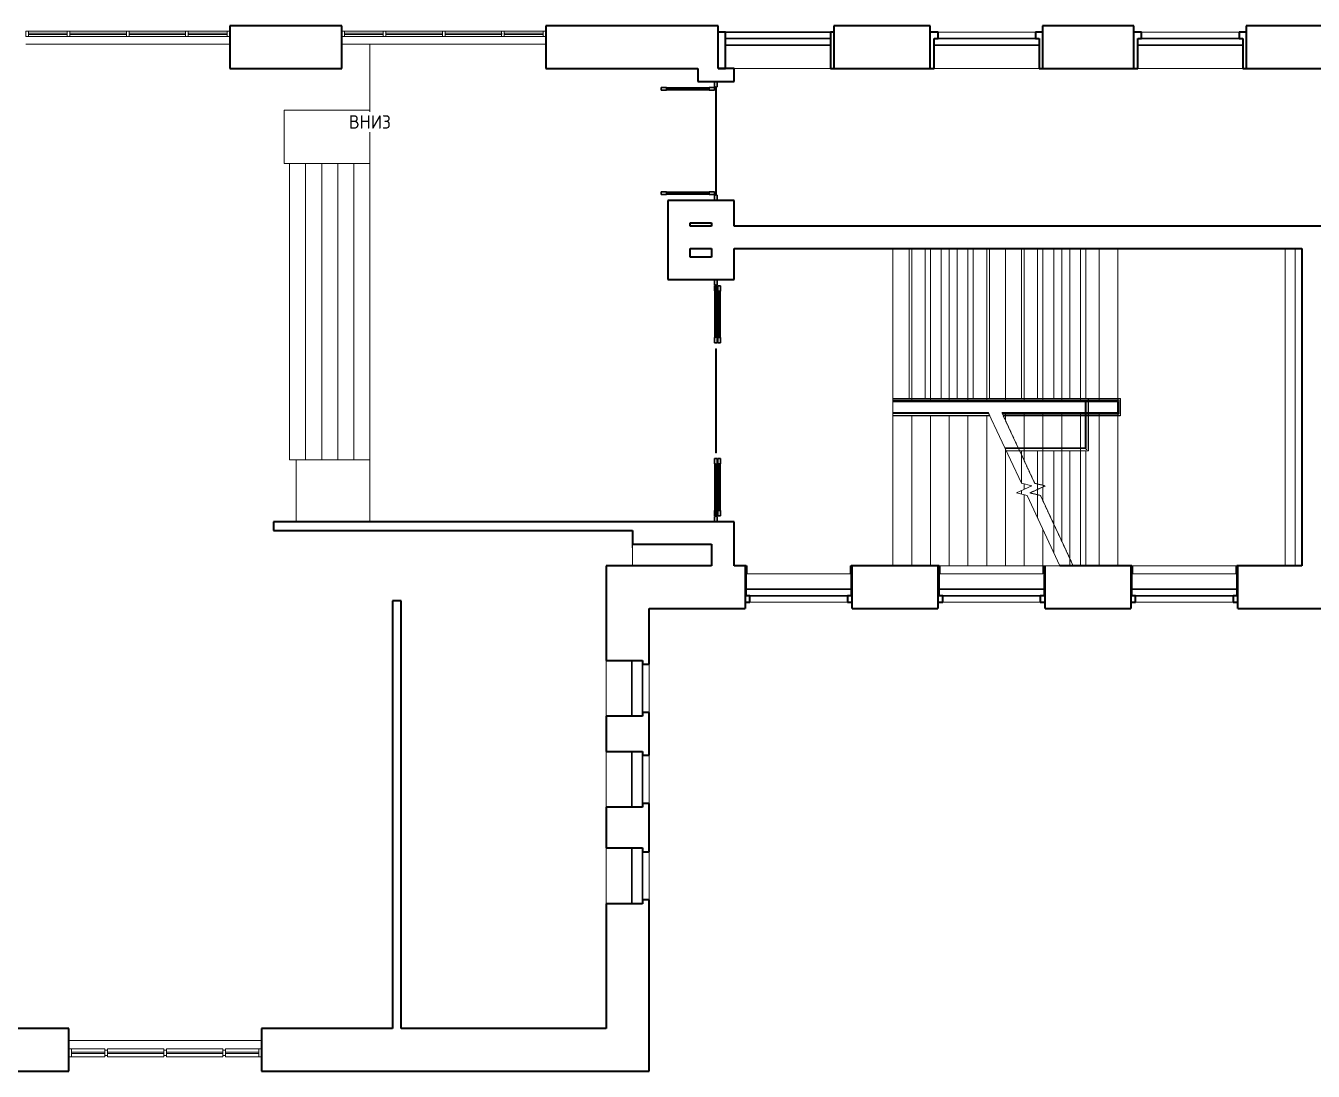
# Model space of a CAD drawing. Header units: millimetres. Extents: x -24 to 373619, y 275 to 149465.
# Drawn here: x 208514 to 232551, y 26875 to 46395 of the extents above; entities that cross this region are included whole.
import ezdxf

# ---------------------------------------------------------------- set-up
doc = ezdxf.new("R2010")
doc.units = ezdxf.units.MM
doc.linetypes.add('ADSK_Сверху', pattern=[4.5, 3, -1.5])
for name, color, linetype, lineweight in [('Двери', 7, 'Continuous', 18), ('Импосты витража', 7, 'Continuous', 18), ('Каркас_Импост', 7, 'Continuous', 30), ('Лестницы', 7, 'Continuous', 18), ('Ограждение', 7, 'Continuous', 18), ('Окна', 7, 'Continuous', 18), ('Остекление', 7, 'Continuous', 30), ('Пандус', 7, 'Continuous', 18), ('Панели витража', 7, 'Continuous', 18), ('Перекрытия', 7, 'Continuous', 18), ('Поручни', 7, 'Continuous', 18), ('Стены', 7, 'Continuous', 18), ('Стены разрез', 7, 'Continuous', 40), ('Текст ВНИЗ', 7, 'Continuous', 18)]:
    doc.layers.add(name, color=color, linetype=linetype, lineweight=lineweight)
doc.styles.add('GOST Common', font='GOST Common.ttf', dxfattribs={"height": 250})

# ---------------------------------------------------------------- blocks, each defined once
blk = doc.blocks.new('Ограждение - Ограждение-254460-001_Весь этаж')
at = {"layer": 'Ограждение', "linetype": 'ADSK_Сверху'}
for p, q in [((224705, 39384), (224705, 39434)), ((228955, 39434), (224705, 39434)), ((224705, 39389), (224705, 39429)), ((228950, 39429), (224705, 39429)), ((228950, 39118), (228950, 39429)), ((228955, 39113), (228955, 39434)), ((224705, 39374), (224705, 39404)), ((228925, 39404), (224705, 39404)), ((228910, 39389), (224705, 39389)), ((228905, 39384), (224705, 39384)), ((228895, 39374), (224705, 39374)), ((228895, 39173), (228895, 39374)), ((228905, 39163), (228905, 39384)), ((228910, 39158), (228910, 39389)), ((228925, 39143), (228925, 39404)), ((226740, 39173), (228895, 39173)), ((226741, 39163), (228905, 39163)), ((226743, 39158), (228910, 39158)), ((226750, 39143), (228925, 39143)), ((226762, 39118), (228905, 39118)), ((226764, 39113), (228905, 39113)), ((228905, 39118), (228950, 39118)), ((228905, 39113), (228955, 39113))]:
    blk.add_line(p, q, dxfattribs=at)
at = {"layer": 'Поручни'}
for p, q in [((224705, 39173), (226490, 39173)), ((224705, 39158), (224705, 39173)), ((224705, 39158), (226493, 39158)), ((224705, 39118), (224705, 39158)), ((224705, 39113), (224705, 39118)), ((224705, 39118), (226512, 39118)), ((224705, 39113), (226514, 39113)), ((226490, 39164), (226490, 39173)), ((226490, 39164), (226490, 39173)), ((226493, 39158), (226490, 39164)), ((226493, 39158), (226490, 39164)), ((226512, 39118), (226493, 39158)), ((226512, 39118), (226493, 39158)), ((226512, 39118), (226493, 39158)), ((226514, 39113), (226512, 39118))]:
    blk.add_line(p, q, dxfattribs=at)
blk = doc.blocks.new('Ограждение - Ограждение-254482-001_Весь этаж')
at = {"layer": 'Поручни'}
for p, q in [((224705, 39429), (224705, 39434)), ((228355, 39434), (224705, 39434)), ((224705, 39389), (224705, 39429)), ((228350, 39429), (224705, 39429)), ((228350, 38461), (228350, 39429)), ((228355, 38456), (228355, 39434)), ((224705, 39374), (224705, 39389)), ((228310, 39389), (224705, 39389)), ((228295, 39374), (224705, 39374)), ((228295, 38516), (228295, 39374)), ((228310, 38501), (228310, 39389)), ((226792, 38516), (228295, 38516)), ((226799, 38501), (228310, 38501)), ((226818, 38461), (228305, 38461)), ((228305, 38461), (228350, 38461)), ((228308, 38486), (228325, 38486)), ((226820, 38456), (228305, 38456)), ((228305, 38456), (228355, 38456))]:
    blk.add_line(p, q, dxfattribs=at)
blk = doc.blocks.new('ИРНИТУ-Окно-ГОСТ23166-99_4_2_Створки - 1920 x 2350-949207-001_Весь этаж')
at = {"layer": 'Каркас_Импост'}
for p, q in [((-1018.1, -100), (941.9, -100)), ((-1018.1, -220), (-1018.1, -100)), ((-1018.1, -100), (-983.1, -100)), ((-1018.1, -220), (941.9, -220)), ((-1018.1, -220), (-983.1, -220)), ((941.9, -100), (906.9, -100)), ((941.9, -220), (906.9, -220)), ((941.9, -220), (941.9, -100))]:
    blk.add_line(p, q, dxfattribs=at)
blk = doc.blocks.new('Системная панель - ADSK_Cтеклопакет_25-731691-001_Весь этаж')
at = {"layer": 'Панели витража'}
for p, q in [((312.5, 12.5), (-312.5, 12.5)), ((-312.5, 12.5), (-312.5, -12.5)), ((312.5, -12.5), (312.5, 12.5)), ((-312.5, -12.5), (312.5, -12.5))]:
    blk.add_line(p, q, dxfattribs=at)
blk = doc.blocks.new('Системная панель - ADSK_Cтеклопакет_25-705776-001_Весь этаж')
at = {"layer": 'Панели витража'}
for p, q in [((525, 12.5), (-525, 12.5)), ((-525, 12.5), (-525, -12.5)), ((525, -12.5), (525, 12.5)), ((-525, -12.5), (525, -12.5))]:
    blk.add_line(p, q, dxfattribs=at)
blk = doc.blocks.new('Прямоугольный импост - 50х150-732079-001_Весь этаж')
at = {"layer": 'Импосты витража'}
for p, q in [((-50, 75), (0, 75)), ((-50, -75), (-50, 75)), ((0, 75), (0, -75)), ((0, -75), (-50, -75))]:
    blk.add_line(p, q, dxfattribs=at)
blk = doc.blocks.new('Прямоугольный импост - 50х150-731680-001_Весь этаж')
at = {"layer": 'Импосты витража'}
for p, q in [((176242, 27270), (176242, 27295)), ((176242, 27295), (176867, 27295)), ((176242, 27145), (176242, 27170)), ((176242, 27145), (176867, 27145))]:
    blk.add_line(p, q, dxfattribs=at)
blk = doc.blocks.new('Прямоугольный импост - 50х150-731679-001_Весь этаж')
at = {"layer": 'Импосты витража'}
for p, q in [((174042, 27270), (174042, 27295)), ((174042, 27295), (175092, 27295)), ((174042, 27145), (174042, 27170)), ((175092, 27295), (175092, 27270)), ((175092, 27170), (175092, 27145)), ((174042, 27145), (175092, 27145))]:
    blk.add_line(p, q, dxfattribs=at)
blk = doc.blocks.new('Прямоугольный импост - 50х150-V4-001_Весь этаж')
at = {"layer": 'Импосты витража'}
for p, q in [((173367, 27295), (173992, 27295)), ((173992, 27295), (173992, 27270)), ((173992, 27170), (173992, 27145)), ((173367, 27145), (173992, 27145))]:
    blk.add_line(p, q, dxfattribs=at)
blk = doc.blocks.new('Прямоугольный импост - 50х150-732085-001_Весь этаж')
at = {"layer": 'Импосты витража'}
for p, q in [((0, 75), (-50, 75)), ((-50, 75), (-50, -75)), ((0, -75), (0, 75)), ((-50, -75), (0, -75))]:
    blk.add_line(p, q, dxfattribs=at)
blk = doc.blocks.new('Прямоугольный импост - 50х100-732067-001_Весь этаж')
at = {"layer": 'Импосты витража'}
for p, q in [((-25, 50), (25, 50)), ((-25, -50), (-25, 50)), ((25, 50), (25, -50)), ((25, -50), (-25, -50))]:
    blk.add_line(p, q, dxfattribs=at)
blk = doc.blocks.new('Системная панель - ADSK_Cтеклопакет_25-948666-001_Весь этаж')
at = {"layer": 'Панели витража'}
for p, q in [((362.5, 12.5), (-362.5, 12.5)), ((-362.5, 12.5), (-362.5, -12.5)), ((362.5, -12.5), (362.5, 12.5)), ((-362.5, -12.5), (362.5, -12.5))]:
    blk.add_line(p, q, dxfattribs=at)
blk = doc.blocks.new('Прямоугольный импост - 50х100-948659-001_Весь этаж')
at = {"layer": 'Импосты витража'}
for p, q in [((217449, 46294), (218174, 46294)), ((217449, 46194), (218174, 46194))]:
    blk.add_line(p, q, dxfattribs=at)
blk = doc.blocks.new('Прямоугольный импост - 50х100-948667-001_Весь этаж')
at = {"layer": 'Импосты витража'}
for p, q in [((-50, 50), (0, 50)), ((-50, -50), (-50, 50)), ((0, 50), (0, -50)), ((0, -50), (-50, -50))]:
    blk.add_line(p, q, dxfattribs=at)
blk = doc.blocks.new('Системная панель - ADSK_Cтеклопакет_25-948669-001_Весь этаж')
at = {"layer": 'Панели витража'}
for p, q in [((527.5, 12.5), (-527.5, 12.5)), ((-527.5, 12.5), (-527.5, -12.5)), ((527.5, -12.5), (527.5, 12.5)), ((-527.5, -12.5), (527.5, -12.5))]:
    blk.add_line(p, q, dxfattribs=at)
blk = doc.blocks.new('Прямоугольный импост - 50х100-948661-001_Весь этаж')
at = {"layer": 'Импосты витража'}
for p, q in [((216344, 46294), (217399, 46294)), ((216344, 46194), (217399, 46194))]:
    blk.add_line(p, q, dxfattribs=at)
blk = doc.blocks.new('Прямоугольный импост - 50х100-948671-001_Весь этаж')
at = {"layer": 'Импосты витража'}
for p, q in [((0, 50), (-50, 50)), ((-50, 50), (-50, -50)), ((0, -50), (0, 50)), ((-50, -50), (0, -50))]:
    blk.add_line(p, q, dxfattribs=at)
blk = doc.blocks.new('Прямоугольный импост - 50х100-948662-001_Весь этаж')
at = {"layer": 'Импосты витража'}
for p, q in [((-25, 50), (25, 50)), ((-25, -50), (-25, 50)), ((25, 50), (25, -50)), ((25, -50), (-25, -50))]:
    blk.add_line(p, q, dxfattribs=at)
blk = doc.blocks.new('ИРНИТУ-Окно-ГОСТ23166-99_2_1_Створка - 1000 x 1800-1295429-001_Весь этаж')
at = {"layer": 'Каркас_Импост'}
for p, q in [((-1018.1, -80), (21.9, -80)), ((-1018.1, -280), (-1018.1, -80)), ((-1018.1, -80), (-983.1, -80)), ((21.9, -80), (-13.1, -80)), ((21.9, -280), (21.9, -80)), ((-1018.1, -280), (21.9, -280)), ((-1018.1, -280), (-983.1, -280)), ((21.9, -280), (-13.1, -280))]:
    blk.add_line(p, q, dxfattribs=at)
blk = doc.blocks.new('ИРНИТУ-Окно-ГОСТ23166-99_4_2_Створки - 1920 x 2350-678678-001_Весь этаж')
at = {"layer": 'Каркас_Импост'}
for p, q in [((-1018.1, -160), (941.9, -160)), ((-1018.1, -280), (-1018.1, -160)), ((-1018.1, -160), (-983.1, -160)), ((941.9, -160), (906.9, -160)), ((941.9, -280), (941.9, -160)), ((-1018.1, -280), (941.9, -280)), ((-1018.1, -280), (-983.1, -280)), ((941.9, -280), (906.9, -280))]:
    blk.add_line(p, q, dxfattribs=at)
blk = doc.blocks.new('Перекрытия лестница влево1 - Перекрытия лестница влево-1294451-001_Весь этаж')
at = {"layer": 'Перекрытия'}
for p, q in [((213564, 38291), (213564, 37134)), ((214940, 38291), (213564, 38291)), ((214940, 37134), (214940, 38291))]:
    blk.add_line(p, q, dxfattribs=at)
blk = doc.blocks.new('Противодымная перегородка Тип3 - Противодымная перегородка Тип3-1294985-001_Весь этаж')
at = {"layer": 'Каркас_Импост'}
for p, q in [((-1010, 25), (-1110, 25)), ((-1110, 25), (-1110, -25)), ((-1010, 10), (-1010, 25)), ((1110, 25), (1010, 25)), ((1010, 25), (1010, 10)), ((1110, -25), (1110, 25)), ((-1110, -25), (-1010, -25)), ((-1010, -25), (-1010, -10)), ((-1000, -25), (-1000, -125)), ((-950, -25), (-1000, -25)), ((-1000, -125), (-950, -125)), ((-950, -125), (-950, -25)), ((1000, -25), (950, -25)), ((950, -25), (950, -125)), ((950, -125), (1000, -125)), ((1000, -125), (1000, -25)), ((1010, -10), (1010, -25)), ((1010, -25), (1110, -25)), ((-1000, -920), (-1000, -1020)), ((-950, -920), (-1000, -920)), ((-950, -1020), (-950, -920)), ((1000, -920), (950, -920)), ((950, -920), (950, -1020)), ((1000, -1020), (1000, -920)), ((-1000, -1020), (-950, -1020)), ((950, -1020), (1000, -1020))]:
    blk.add_line(p, q, dxfattribs=at)
at = {"layer": 'Каркас_Импост', "lineweight": 18}
for p, q in [((-1000, -920), (-1000, -125)), ((-950, -125), (-950, -920)), ((950, -920), (950, -125)), ((1000, -125), (1000, -920))]:
    blk.add_line(p, q, dxfattribs=at)
at = {"layer": 'Остекление', "lineweight": 18}
for p, q in [((-1010, 10), (1010, 10)), ((-1010, -10), (-1010, 10)), ((1010, -10), (1010, 10)), ((1010, -10), (-1010, -10))]:
    blk.add_line(p, q, dxfattribs=at)
at = {"layer": 'Остекление'}
for p, q in [((-985, -125), (-985, -920)), ((-965, -125), (-985, -125)), ((-965, -920), (-965, -125)), ((985, -125), (965, -125)), ((965, -125), (965, -920)), ((985, -920), (985, -125)), ((-985, -920), (-965, -920)), ((965, -920), (985, -920))]:
    blk.add_line(p, q, dxfattribs=at)
blk = doc.blocks.new('Противодымная перегородка Тип4 - Противодымная перегородка Тип4-1294949-001_Весь этаж')
at = {"layer": 'Каркас_Импост'}
for p, q in [((-2261, 25), (-2161, 25)), ((-2261, -25), (-2261, 25)), ((-2161, 25), (-2161, 10)), ((-2148, 85), (-2048, 85)), ((-2148, 35), (-2148, 85)), ((-2048, 35), (-2148, 35)), ((-2048, 85), (-2048, 35)), ((-1180, 85), (-1080, 85)), ((-1180, 35), (-1180, 85)), ((-1080, 35), (-1180, 35)), ((-1080, 85), (-1080, 35)), ((1080, 85), (1180, 85)), ((1080, 35), (1080, 85)), ((1180, 35), (1080, 35)), ((1180, 85), (1180, 35)), ((2048, 85), (2148, 85)), ((2048, 35), (2048, 85)), ((2148, 35), (2048, 35)), ((2148, 85), (2148, 35)), ((2161, 25), (2261, 25)), ((2161, 10), (2161, 25)), ((2261, 25), (2261, -25)), ((-2161, -25), (-2261, -25)), ((-2161, -10), (-2161, -25)), ((2161, -25), (2161, -10)), ((2261, -25), (2161, -25))]:
    blk.add_line(p, q, dxfattribs=at)
at = {"layer": 'Каркас_Импост', "lineweight": 18}
for p, q in [((-1180, 85), (-2048, 85)), ((-2048, 35), (-1180, 35)), ((2048, 85), (1180, 85)), ((1180, 35), (2048, 35))]:
    blk.add_line(p, q, dxfattribs=at)
at = {"layer": 'Остекление', "lineweight": 18}
for p, q in [((-2161, 10), (-1180, 10)), ((-2161, -10), (-2161, 10)), ((-1180, 25), (-2051, 25)), ((-1180, 10), (-1180, -10)), ((-970, 10), (970, 10)), ((-970, -10), (-970, 10)), ((970, 10), (970, -10)), ((2051, 25), (1180, 25)), ((1180, 10), (2161, 10)), ((1180, -10), (1180, 10)), ((2161, 10), (2161, -10)), ((-1180, -10), (-2161, -10)), ((-2051, -25), (-1180, -25)), ((970, -10), (-970, -10)), ((2161, -10), (1180, -10)), ((1180, -25), (2051, -25))]:
    blk.add_line(p, q, dxfattribs=at)
at = {"layer": 'Остекление'}
for p, q in [((-2151, 10), (-2151, 25)), ((-2151, 25), (-2051, 25)), ((-2051, 25), (-2051, 10)), ((-2048, 70), (-1180, 70)), ((-2048, 50), (-2048, 70)), ((-1180, 50), (-2048, 50)), ((-1180, 70), (-1180, 50)), ((-1180, 10), (-1180, 25)), ((-1180, 25), (-1080, 25)), ((-1080, 25), (-1080, -25)), ((1080, -25), (1080, 25)), ((1080, 25), (1180, 25)), ((1180, 70), (2048, 70)), ((1180, 50), (1180, 70)), ((2048, 50), (1180, 50)), ((1180, 25), (1180, 10)), ((2048, 70), (2048, 50)), ((2051, 10), (2051, 25)), ((2051, 25), (2151, 25)), ((2151, 25), (2151, 10)), ((-2151, -25), (-2151, -10)), ((-2051, -25), (-2151, -25)), ((-2051, -10), (-2051, -25)), ((-1180, -25), (-1180, -10)), ((-1080, -25), (-1180, -25)), ((1180, -25), (1080, -25)), ((1180, -10), (1180, -25)), ((2051, -25), (2051, -10)), ((2151, -25), (2051, -25)), ((2151, -10), (2151, -25))]:
    blk.add_line(p, q, dxfattribs=at)

msp = doc.modelspace()

# ---------------------------------------------------------------- linework, layer by layer
at = {"layer": 'Лестницы'}
for p, q in [((213440, 43821), (213440, 38291)), ((213440, 43821), (213740, 43821)), ((213740, 43821), (214040, 43821)), ((213740, 43821), (213740, 38291)), ((214040, 43821), (214340, 43821)), ((214040, 43821), (214040, 38291)), ((214340, 43821), (214640, 43821)), ((214340, 43821), (214340, 38291)), ((214640, 43821), (214940, 43821)), ((214640, 43821), (214640, 38291)), ((214940, 43821), (214940, 38291)), ((224705, 39434), (224705, 42234)), ((225005, 39434), (225005, 42234)), ((225305, 39434), (225305, 42234)), ((225605, 39434), (225605, 42234)), ((225905, 39434), (225905, 42234)), ((226205, 39434), (226205, 42234)), ((226505, 39434), (226505, 42234)), ((226805, 39434), (226805, 42234)), ((227105, 39434), (227105, 42234)), ((227405, 39434), (227405, 42234)), ((227705, 39434), (227705, 42234)), ((228005, 39434), (228005, 42234)), ((228305, 39434), (228305, 42234)), ((232026, 36314), (232026, 42234)), ((224705, 39113), (224705, 36314)), ((225055, 39113), (225055, 36314)), ((225405, 39113), (225405, 36314)), ((225755, 39113), (225755, 36314)), ((226105, 39113), (226105, 36314)), ((226455, 39113), (226455, 36314)), ((227102, 37852), (226490, 39164)), ((226805, 38489), (226805, 36314)), ((213440, 38291), (213564, 38291)), ((227105, 38456), (227105, 37851)), ((227405, 38456), (227405, 37203)), ((227705, 38456), (227705, 36559)), ((228005, 38456), (228005, 36314)), ((228305, 38456), (228305, 36314)), ((227013, 37673), (227297, 37805)), ((227297, 37805), (227102, 37852)), ((227155, 37839), (227155, 37739)), ((227208, 37625), (227013, 37673)), ((227105, 37715), (227105, 37650)), ((227155, 37638), (227155, 36314)), ((227819, 36314), (227208, 37625)), ((227505, 36988), (227505, 36314)), ((225585, 36314), (225755, 36314)), ((225755, 36314), (226105, 36314)), ((226105, 36314), (226455, 36314)), ((226455, 36314), (226805, 36314)), ((226805, 36314), (227155, 36314)), ((227155, 36314), (227505, 36314)), ((227505, 36314), (227819, 36314)), ((229185, 36314), (231105, 36314))]:
    msp.add_line(p, q, dxfattribs=at)
at = {"layer": 'Лестницы', "linetype": 'ADSK_Сверху'}
for p, q in [((213440, 43821), (213440, 38291)), ((213740, 43821), (213740, 38291)), ((214040, 43821), (214040, 38291)), ((214340, 43821), (214340, 38291)), ((214640, 43821), (214640, 38291)), ((224705, 39384), (224705, 42234)), ((228905, 42234), (224705, 42234)), ((225005, 39434), (225005, 42234)), ((225055, 39384), (225055, 42234)), ((225055, 39384), (225055, 42234)), ((225305, 39434), (225305, 42234)), ((225405, 39384), (225405, 42234)), ((225405, 39384), (225405, 42234)), ((225605, 39434), (225605, 42234)), ((225755, 39384), (225755, 42234)), ((225755, 39384), (225755, 42234)), ((225905, 39434), (225905, 42234)), ((226105, 39384), (226105, 42234)), ((226105, 39384), (226105, 42234)), ((226205, 39434), (226205, 42234)), ((226455, 39384), (226455, 42234)), ((226455, 39384), (226455, 42234)), ((226505, 39434), (226505, 42234)), ((226805, 39384), (226805, 42234)), ((226805, 39384), (226805, 42234)), ((226805, 39434), (226805, 42234)), ((227105, 39434), (227105, 42234)), ((227155, 39384), (227155, 42234)), ((227155, 39384), (227155, 42234)), ((227405, 39434), (227405, 42234)), ((227505, 39384), (227505, 42234)), ((227505, 39384), (227505, 42234)), ((227705, 39434), (227705, 42234)), ((227855, 39384), (227855, 42234)), ((227855, 39384), (227855, 42234)), ((228005, 39434), (228005, 42234)), ((228205, 39384), (228205, 42234)), ((228205, 39384), (228205, 42234)), ((228305, 39434), (228305, 42234)), ((228555, 39384), (228555, 42234)), ((228555, 39384), (228555, 42234)), ((232026, 42234), (228905, 42234)), ((228905, 39384), (228905, 42234)), ((228905, 39384), (228905, 42234)), ((232026, 36314), (232026, 42234)), ((228905, 39384), (224705, 39384)), ((228905, 39384), (228905, 39164)), ((224705, 39113), (224705, 36314)), ((225055, 39113), (225055, 36314)), ((225405, 39113), (225405, 36314)), ((225755, 39113), (225755, 36314)), ((226105, 39113), (226105, 36314)), ((226455, 39113), (226455, 36314)), ((226740, 39164), (228905, 39164)), ((227352, 37852), (226740, 39164)), ((226805, 39164), (226805, 39025)), ((226805, 39164), (226805, 39025)), ((227155, 39164), (227155, 38275)), ((227155, 39164), (227155, 38275)), ((227505, 39164), (227505, 37815)), ((227505, 39164), (227505, 37815)), ((227855, 39164), (227855, 36774)), ((227855, 39164), (227855, 36774)), ((228205, 39164), (228205, 36314)), ((228205, 39164), (228205, 36314)), ((228555, 39164), (228555, 36314)), ((228555, 39164), (228555, 36314)), ((228905, 39164), (228905, 36314)), ((228905, 39164), (228905, 36314)), ((226805, 38489), (226805, 36314)), ((227105, 38456), (227105, 37851)), ((227405, 38456), (227405, 37203)), ((227705, 38456), (227705, 36559)), ((228005, 38456), (228005, 36314)), ((228305, 38456), (228305, 36314)), ((227155, 37839), (227155, 37739)), ((227263, 37673), (227547, 37805)), ((227547, 37805), (227352, 37852)), ((227505, 37785), (227505, 37524)), ((227505, 37785), (227505, 37524)), ((227105, 37715), (227105, 37650)), ((227155, 37638), (227155, 36314)), ((227458, 37625), (227263, 37673)), ((228069, 36314), (227458, 37625)), ((227505, 36988), (227505, 36314)), ((228069, 36314), (228905, 36314)), ((228905, 36314), (232026, 36314))]:
    msp.add_line(p, q, dxfattribs=at)
at = {"layer": 'Пандус'}
for p, q in [((213340, 43821), (213340, 44821)), ((213340, 44821), (214940, 44821)), ((214940, 43821), (214940, 44821)), ((213340, 43821), (213440, 43821)), ((213546, 43821), (213740, 43821)), ((213812, 43821), (214040, 43821)), ((214079, 43821), (214340, 43821)), ((214346, 43821), (214940, 43821))]:
    msp.add_line(p, q, dxfattribs=at)
at = {"layer": 'Перекрытия'}
for p, q in [((212324, 46049), (208514, 46049)), ((214940, 46049), (214414, 46049)), ((218224, 46049), (214940, 46049)), ((214940, 46049), (214940, 37134)), ((224705, 39434), (224705, 42234)), ((232216, 42234), (232216, 36314)), ((224705, 39173), (224705, 39374)), ((219839, 36314), (219838, 36974)), ((219840, 36714), (219840, 36314)), ((209316, 27449), (212916, 27449))]:
    msp.add_line(p, q, dxfattribs=at)
at = {"layer": 'Стены'}
for p, q in [((221576, 46275), (223536, 46275)), ((225546, 46275), (227366, 46275)), ((229346, 46275), (231166, 46275)), ((223536, 45595), (221739, 45595)), ((227436, 45595), (225476, 45595)), ((231236, 45595), (229276, 45595)), ((221965, 36314), (221985, 36314)), ((221985, 36164), (221985, 36314)), ((223905, 36314), (223905, 36164)), ((223905, 36314), (223925, 36314)), ((225565, 36314), (225585, 36314)), ((225585, 36164), (225585, 36314)), ((227505, 36314), (227505, 36164)), ((229165, 36314), (229185, 36314)), ((229185, 36164), (229185, 36314)), ((231105, 36314), (231105, 36164)), ((231105, 36314), (231125, 36314)), ((223905, 36164), (221985, 36164)), ((227505, 36164), (225585, 36164)), ((231105, 36164), (229185, 36164)), ((223855, 35634), (222035, 35634)), ((227455, 35634), (225635, 35634)), ((231055, 35634), (229235, 35634)), ((219350, 33504), (219350, 34544)), ((220150, 34474), (220150, 33574)), ((219350, 31804), (219350, 32844)), ((220150, 32774), (220150, 31874)), ((219350, 30004), (219350, 31044)), ((220150, 30974), (220150, 30074))]:
    msp.add_line(p, q, dxfattribs=at)
at = {"layer": 'Стены разрез'}
for p, q in [((214414, 46395), (212324, 46395)), ((212324, 46395), (212324, 45595)), ((214414, 45595), (214414, 46395)), ((219805, 46395), (218224, 46395)), ((218224, 46395), (218224, 45595)), ((221439, 46395), (219805, 46395)), ((221439, 45595), (221439, 46395)), ((225399, 46395), (223599, 46395)), ((223599, 46395), (223599, 45595)), ((225399, 45595), (225399, 46395)), ((229199, 46395), (227499, 46395)), ((227499, 46395), (227499, 45595)), ((229199, 45595), (229199, 46395)), ((233001, 46395), (231299, 46395)), ((231299, 46395), (231299, 45595)), ((221576, 46275), (221439, 46275)), ((221576, 45595), (221576, 46275)), ((223599, 46275), (223536, 46275)), ((223536, 46275), (223536, 45595)), ((225546, 46275), (225399, 46275)), ((225476, 45595), (225476, 46155)), ((225476, 46155), (225546, 46155)), ((225546, 46155), (225546, 46275)), ((227499, 46275), (227366, 46275)), ((227366, 46275), (227366, 46155)), ((227366, 46155), (227436, 46155)), ((227436, 46155), (227436, 45595)), ((229346, 46275), (229199, 46275)), ((229276, 45595), (229276, 46155)), ((229276, 46155), (229346, 46155)), ((229346, 46155), (229346, 46275)), ((231299, 46275), (231166, 46275)), ((231166, 46275), (231166, 46155)), ((231166, 46155), (231236, 46155)), ((231236, 46155), (231236, 45595)), ((212324, 45595), (214414, 45595)), ((218224, 45595), (219805, 45595)), ((219805, 45595), (221059, 45595)), ((221059, 45595), (221059, 45355)), ((221439, 45595), (221576, 45595)), ((221739, 45595), (221439, 45595)), ((221739, 45355), (221739, 45595)), ((223536, 45595), (223599, 45595)), ((223599, 45595), (225399, 45595)), ((225399, 45595), (225476, 45595)), ((227436, 45595), (227499, 45595)), ((227499, 45595), (229199, 45595)), ((229199, 45595), (229276, 45595)), ((231236, 45595), (231299, 45595)), ((231299, 45595), (233026, 45595)), ((221059, 45355), (221739, 45355)), ((221739, 43135), (220499, 43135)), ((220499, 43135), (220499, 41655)), ((221739, 42654), (221739, 43135)), ((220919, 42715), (221319, 42715)), ((220919, 42654), (220919, 42715)), ((221319, 42654), (220919, 42654)), ((221319, 42715), (221319, 42654)), ((256309, 42654), (221739, 42654)), ((220919, 42234), (221319, 42234)), ((220919, 42075), (220919, 42234)), ((221319, 42075), (220919, 42075)), ((221319, 42234), (221319, 42075)), ((221739, 42234), (232341, 42234)), ((221739, 41655), (221739, 42234)), ((232341, 42234), (232341, 36314)), ((220499, 41655), (221739, 41655)), ((221739, 37134), (213140, 37134)), ((213140, 37134), (213140, 36974)), ((221739, 36314), (221739, 37134)), ((213140, 36974), (219840, 36974)), ((219840, 36974), (219840, 36714)), ((219840, 36714), (221319, 36714)), ((221319, 36714), (221319, 36314)), ((221319, 36314), (219350, 36314)), ((219350, 36314), (219350, 34544)), ((221965, 36314), (221739, 36314)), ((221945, 36314), (221945, 35514)), ((221965, 35754), (221965, 36314)), ((225565, 36314), (223925, 36314)), ((223925, 36314), (223925, 35754)), ((223945, 35514), (223945, 36314)), ((225545, 36314), (225545, 35514)), ((225565, 35754), (225565, 36314)), ((227525, 36314), (227525, 35754)), ((227545, 35514), (227545, 36314)), ((229165, 36314), (227819, 36314)), ((229145, 36314), (229145, 35514)), ((229165, 35754), (229165, 36314)), ((232341, 36314), (231125, 36314)), ((231125, 36314), (231125, 35754)), ((231145, 35514), (231145, 36314)), ((215520, 35655), (215360, 35655)), ((215360, 35655), (215360, 27675)), ((215520, 27675), (215520, 35655)), ((221945, 35634), (222035, 35634)), ((222035, 35754), (221965, 35754)), ((222035, 35634), (222035, 35754)), ((223925, 35754), (223855, 35754)), ((223855, 35754), (223855, 35634)), ((223855, 35634), (223945, 35634)), ((225545, 35634), (225635, 35634)), ((225635, 35754), (225565, 35754)), ((225635, 35634), (225635, 35754)), ((227525, 35754), (227455, 35754)), ((227455, 35754), (227455, 35634)), ((227455, 35634), (227545, 35634)), ((229145, 35634), (229235, 35634)), ((229235, 35754), (229165, 35754)), ((229235, 35634), (229235, 35754)), ((231125, 35754), (231055, 35754)), ((231055, 35754), (231055, 35634)), ((231055, 35634), (231145, 35634)), ((220150, 35514), (221945, 35514)), ((220150, 34474), (220150, 35514)), ((223945, 35514), (225545, 35514)), ((227545, 35514), (229145, 35514)), ((231145, 35514), (232845, 35514)), ((219350, 34544), (220030, 34544)), ((220030, 34544), (220030, 34474)), ((220030, 34474), (220150, 34474)), ((219350, 33504), (219350, 32844)), ((220030, 33504), (219350, 33504)), ((220150, 33574), (220030, 33574)), ((220030, 33574), (220030, 33504)), ((220150, 32774), (220150, 33574)), ((219350, 32844), (220030, 32844)), ((220030, 32844), (220030, 32774)), ((220030, 32774), (220150, 32774)), ((219350, 31804), (219350, 31044)), ((220030, 31804), (219350, 31804)), ((220150, 31874), (220030, 31874)), ((220030, 31874), (220030, 31804)), ((220150, 30974), (220150, 31874)), ((219350, 31044), (220030, 31044)), ((220030, 31044), (220030, 30974)), ((220030, 30974), (220150, 30974)), ((220150, 30074), (220030, 30074)), ((220030, 30074), (220030, 30004)), ((220150, 26875), (220150, 30074)), ((219350, 30004), (219350, 27675)), ((220030, 30004), (219350, 30004)), ((209316, 27675), (206896, 27675)), ((209316, 26875), (209316, 27675)), ((215360, 27675), (212916, 27675)), ((212916, 27675), (212916, 26875)), ((219350, 27675), (215520, 27675)), ((206896, 26875), (209316, 26875)), ((212916, 26875), (220150, 26875))]:
    msp.add_line(p, q, dxfattribs=at)

# ---------------------------------------------------------------- block references
at = {"layer": 'Двери', "rotation": 270}
for name, p in [('Противодымная перегородка Тип3 - Противодымная перегородка Тип3-1294985-001_Весь этаж', (221399, 44245)), ('Противодымная перегородка Тип4 - Противодымная перегородка Тип4-1294949-001_Весь этаж', (221399, 39394))]:
    msp.add_blockref(name, p, dxfattribs=at)
at = {"layer": 'Импосты витража', "extrusion": (0, 0, -1)}
for name, p in [('Прямоугольный импост - 50х100-948667-001_Весь этаж', (-208514, 46244)), ('Прямоугольный импост - 50х100-948662-001_Весь этаж', (-209314, 46244)), ('Прямоугольный импост - 50х100-948662-001_Весь этаж', (-210419, 46244)), ('Прямоугольный импост - 50х100-948662-001_Весь этаж', (-211524, 46244)), ('Прямоугольный импост - 50х100-948667-001_Весь этаж', (-214414, 46244)), ('Прямоугольный импост - 50х100-948662-001_Весь этаж', (-215214, 46244)), ('Прямоугольный импост - 50х100-948662-001_Весь этаж', (-216319, 46244)), ('Прямоугольный импост - 50х100-948662-001_Весь этаж', (-217424, 46244)), ('Прямоугольный импост - 50х150-732079-001_Весь этаж', (-209316, 27220)), ('Прямоугольный импост - 50х100-732067-001_Весь этаж', (-210016, 27220)), ('Прямоугольный импост - 50х100-732067-001_Весь этаж', (-211116, 27220)), ('Прямоугольный импост - 50х100-732067-001_Весь этаж', (-212216, 27220))]:
    msp.add_blockref(name, p, dxfattribs=at)
at = {"layer": 'Импосты витража'}
for name, p in [('Прямоугольный импост - 50х100-948659-001_Весь этаж', (-8885, 0)), ('Прямоугольный импост - 50х100-948661-001_Весь этаж', (-7005, 0)), ('Прямоугольный импост - 50х100-948661-001_Весь этаж', (-5900, 0)), ('Прямоугольный импост - 50х100-948659-001_Весь этаж', (-5900, 0)), ('Прямоугольный импост - 50х100-948671-001_Весь этаж', (212324, 46244)), ('Прямоугольный импост - 50х100-948659-001_Весь этаж', (-2985, 0)), ('Прямоугольный импост - 50х100-948661-001_Весь этаж', (-1105, 0)), ('Прямоугольный импост - 50х100-948661-001_Весь этаж', (0, 0)), ('Прямоугольный импост - 50х100-948659-001_Весь этаж', (0, 0)), ('Прямоугольный импост - 50х100-948671-001_Весь этаж', (218224, 46244)), ('Прямоугольный импост - 50х150-V4-001_Весь этаж', (35999, 0)), ('Прямоугольный импост - 50х150-731679-001_Весь этаж', (35999, 0)), ('Прямоугольный импост - 50х150-731679-001_Весь этаж', (37099, 0)), ('Прямоугольный импост - 50х150-731680-001_Весь этаж', (35999, 0)), ('Прямоугольный импост - 50х150-732085-001_Весь этаж', (212916, 27220))]:
    msp.add_blockref(name, p, dxfattribs=at)
at = {"layer": 'Ограждение'}
for name in ['Ограждение - Ограждение-254460-001_Весь этаж', 'Ограждение - Ограждение-254482-001_Весь этаж']:
    msp.add_blockref(name, (0, 0), dxfattribs=at)
at = {"layer": 'Окна'}
for name, p, rotation in [('ИРНИТУ-Окно-ГОСТ23166-99_4_2_Створки - 1920 x 2350-678678-001_Весь этаж', (222518, 45995), 180), ('ИРНИТУ-Окно-ГОСТ23166-99_4_2_Створки - 1920 x 2350-949207-001_Весь этаж', (222518, 45935), 180), ('ИРНИТУ-Окно-ГОСТ23166-99_4_2_Створки - 1920 x 2350-949207-001_Весь этаж', (226418, 45935), 180), ('ИРНИТУ-Окно-ГОСТ23166-99_4_2_Створки - 1920 x 2350-949207-001_Весь этаж', (230218, 45935), 180), ('ИРНИТУ-Окно-ГОСТ23166-99_2_1_Створка - 1000 x 1800-1295429-001_Весь этаж', (219750, 34522), 90.00000000000011), ('ИРНИТУ-Окно-ГОСТ23166-99_2_1_Створка - 1000 x 1800-1295429-001_Весь этаж', (219750, 32822), 90.00000000000011), ('ИРНИТУ-Окно-ГОСТ23166-99_2_1_Створка - 1000 x 1800-1295429-001_Весь этаж', (219750, 31022), 90.00000000000011)]:
    msp.add_blockref(name, p, dxfattribs=dict(at, rotation=rotation))
for p in [(222983, 35974), (226583, 35974), (230183, 35974)]:
    msp.add_blockref('ИРНИТУ-Окно-ГОСТ23166-99_4_2_Створки - 1920 x 2350-949207-001_Весь этаж', p, dxfattribs=at)
at = {"layer": 'Панели витража', "rotation": 180}
for name, p in [('Системная панель - ADSK_Cтеклопакет_25-948666-001_Весь этаж', (208927, 46244)), ('Системная панель - ADSK_Cтеклопакет_25-948669-001_Весь этаж', (209867, 46244)), ('Системная панель - ADSK_Cтеклопакет_25-948669-001_Весь этаж', (210972, 46244)), ('Системная панель - ADSK_Cтеклопакет_25-948666-001_Весь этаж', (211912, 46244)), ('Системная панель - ADSK_Cтеклопакет_25-948666-001_Весь этаж', (214827, 46244)), ('Системная панель - ADSK_Cтеклопакет_25-948669-001_Весь этаж', (215767, 46244)), ('Системная панель - ADSK_Cтеклопакет_25-948669-001_Весь этаж', (216872, 46244)), ('Системная панель - ADSK_Cтеклопакет_25-948666-001_Весь этаж', (217812, 46244)), ('Системная панель - ADSK_Cтеклопакет_25-731691-001_Весь этаж', (209678, 27220)), ('Системная панель - ADSK_Cтеклопакет_25-705776-001_Весь этаж', (210566, 27220)), ('Системная панель - ADSK_Cтеклопакет_25-705776-001_Весь этаж', (211666, 27220)), ('Системная панель - ADSK_Cтеклопакет_25-731691-001_Весь этаж', (212553, 27220))]:
    msp.add_blockref(name, p, dxfattribs=at)
at = {"layer": 'Перекрытия'}
msp.add_blockref('Перекрытия лестница влево1 - Перекрытия лестница влево-1294451-001_Весь этаж', (0, 0), dxfattribs=at)

# ---------------------------------------------------------------- next in the draw order: texts
at = {"layer": 'Текст ВНИЗ', "insert": (214546, 44724), "char_height": 250, "width": 946.05, "attachment_point": 1, "line_spacing_factor": 1.022761, "style": 'GOST Common', "bg_fill": 3, "box_fill_scale": 1.25, "bg_fill_color": 256, "bg_fill_true_color": 13158600, "bg_fill_transparency": 0}
msp.add_mtext('ВНИЗ', dxfattribs=at)

doc.saveas('drawing.dxf')
